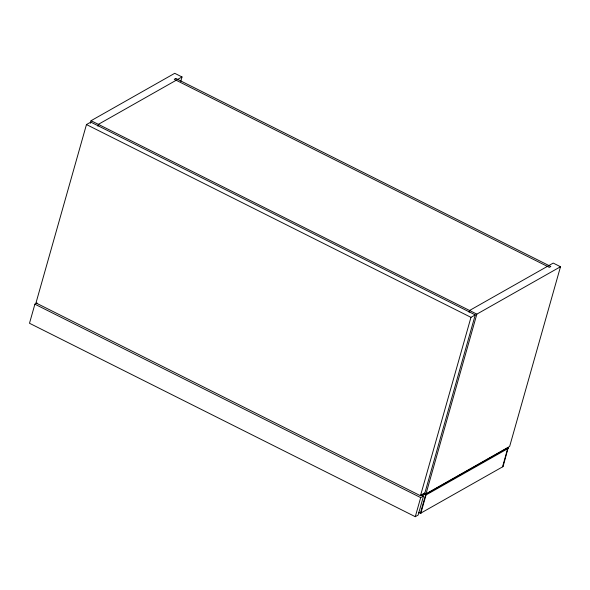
<?xml version="1.0" encoding="UTF-8"?>
<svg xmlns="http://www.w3.org/2000/svg" width="590" height="590" viewBox="0 0 590 590"><rect width="100%" height="100%" fill="white"/><g stroke="black" fill="none" stroke-linecap="round" stroke-linejoin="round"><path stroke-width="0.89" d="M37.037 302.972L34.899 304.182L29.5 323.261L415.279 516.692L418.133 515.077L423.531 495.998L421.068 494.759M86.465 124.556L35.983 302.95L420.478 495.74L424.785 493.299L475.267 314.898L90.772 122.115L86.465 124.556L470.96 317.346L475.267 314.898M90.329 123.354L91.081 120.699L174.721 73.308L182.008 76.958L180.754 81.383M97.866 126.12L98.368 124.35L182.008 76.958M469.072 312.243L469.574 310.473L553.214 263.081L560.5 266.739L509.642 446.46L426.002 493.852L424.38 493.041M420.478 495.74L470.96 317.346M415.279 516.692L420.677 497.613L423.531 495.998M426.002 493.852L476.86 314.131L560.5 266.739M418.752 512.592L420.876 513.153L426.032 494.958L424.129 493.498M502.946 466.211L502.533 466.815L507.931 447.736L425.737 494.302L420.338 513.389L503.071 466.579L508.093 448.017M420.876 513.153L418.59 512.304M91.081 120.699L476.86 314.131M422.971 493.727L426.032 494.958L508.219 448.385L507.931 447.736M34.899 304.182L420.677 497.613M175.768 78.433L174.249 79.296L549.312 267.351L550.831 266.488L175.768 78.433"/></g></svg>
